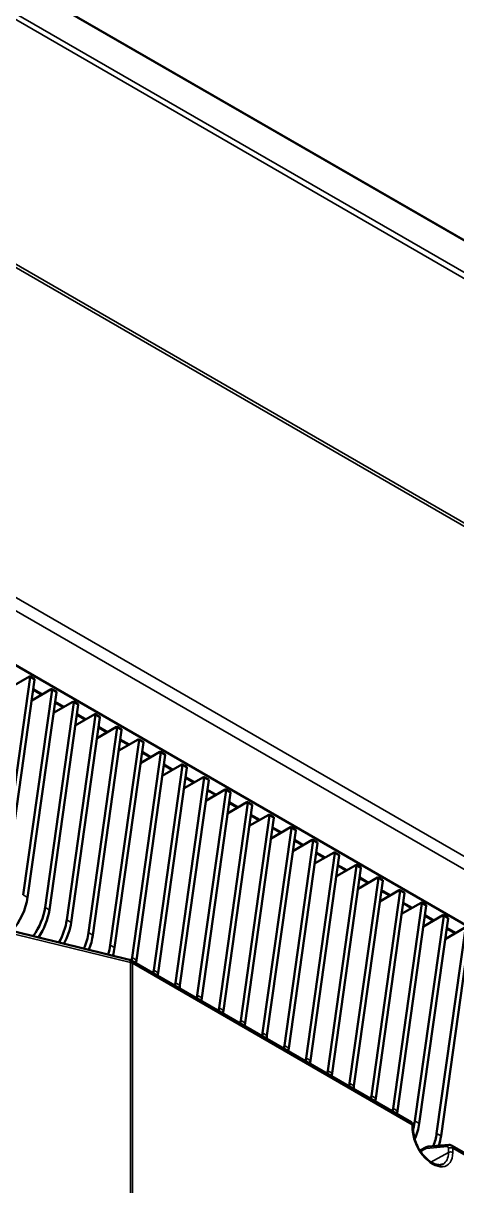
# Model space of a CAD drawing. Header units: millimetres. Extents: x 100 to 5488, y 100 to 4218.
# Drawn here: x 682.7 to 753.2, y 1034.9 to 1223.9 of the extents above; entities that cross this region are included whole.
import ezdxf

# ---------------------------------------------------------------- set-up
doc = ezdxf.new("R2010")
doc.units = ezdxf.units.MM
doc.header["$LTSCALE"] = 20
doc.layers.add('Visible (ANSI)', color=7, linetype='Continuous', lineweight=50)
doc.layers.add('Visible Narrow (ANSI)', color=7, linetype='Continuous', lineweight=35)

msp = doc.modelspace()

# ---------------------------------------------------------------- linework, layer by layer
at = {"layer": 'Visible (ANSI)'}
for p, q in [((446.562, 1366.278), (1119.728, 977.626)), ((667.943, 1127.322), (782.711, 1061.06)), ((683.851, 1117.573), (679.176, 1084.262)), ((679.883, 1083.854), (684.558, 1117.165)), ((683.711, 1117.685), (680.553, 1115.861)), ((683.811, 1117.695), (684.519, 1117.286)), ((687.386, 1115.532), (682.712, 1082.221)), ((683.419, 1081.812), (688.093, 1115.124)), ((687.247, 1115.643), (684.088, 1113.82)), ((685.789, 1114.802), (684.343, 1115.637)), ((687.347, 1115.653), (688.054, 1115.245)), ((690.922, 1113.491), (686.247, 1080.179)), ((686.954, 1079.771), (691.629, 1113.083)), ((690.782, 1113.602), (687.624, 1111.779)), ((689.325, 1112.761), (687.879, 1113.595)), ((690.882, 1113.612), (691.59, 1113.204)), ((694.457, 1111.45), (689.783, 1078.138)), ((690.49, 1077.73), (695.164, 1111.041)), ((694.318, 1111.561), (691.159, 1109.737)), ((692.86, 1110.719), (691.414, 1111.554)), ((694.418, 1111.571), (695.125, 1111.163)), ((697.993, 1109.408), (693.318, 1076.097)), ((694.025, 1075.689), (698.7, 1109)), ((697.854, 1109.52), (694.695, 1107.696)), ((696.396, 1108.678), (694.95, 1109.513)), ((697.954, 1109.53), (698.661, 1109.121)), ((701.528, 1107.367), (696.854, 1074.056)), ((701.389, 1107.478), (698.23, 1105.655)), ((699.931, 1106.637), (698.485, 1107.472)), ((701.489, 1107.488), (702.196, 1107.08)), ((697.561, 1073.648), (702.235, 1106.959)), ((705.064, 1105.326), (700.389, 1072.015)), ((704.925, 1105.437), (701.766, 1103.614)), ((703.467, 1104.596), (702.021, 1105.431)), ((705.025, 1105.447), (705.732, 1105.039)), ((701.096, 1071.606), (705.771, 1104.918)), ((708.46, 1103.396), (705.302, 1101.572)), ((707.003, 1102.554), (705.556, 1103.389)), ((708.56, 1103.406), (709.267, 1102.998)), ((708.599, 1103.285), (703.925, 1069.973)), ((704.632, 1069.565), (709.307, 1102.876)), ((712.135, 1101.243), (707.46, 1067.932)), ((708.167, 1067.524), (712.842, 1100.835)), ((711.996, 1101.355), (708.837, 1099.531)), ((710.538, 1100.513), (709.092, 1101.348)), ((712.096, 1101.365), (712.803, 1100.956)), ((715.67, 1099.202), (710.996, 1065.891)), ((711.703, 1065.483), (716.378, 1098.794)), ((715.531, 1099.313), (712.373, 1097.49)), ((714.074, 1098.472), (712.628, 1099.307)), ((715.631, 1099.323), (716.338, 1098.915)), ((719.206, 1097.161), (714.531, 1063.85)), ((715.238, 1063.441), (719.913, 1096.753)), ((719.067, 1097.272), (715.908, 1095.449)), ((717.609, 1096.431), (716.163, 1097.266)), ((719.167, 1097.282), (719.874, 1096.874)), ((722.742, 1095.12), (718.067, 1061.808)), ((718.774, 1061.4), (723.449, 1094.712)), ((722.602, 1095.231), (719.444, 1093.407)), ((721.145, 1094.389), (719.699, 1095.224)), ((722.702, 1095.241), (723.409, 1094.833)), ((726.277, 1093.079), (721.602, 1059.767)), ((722.31, 1059.359), (726.984, 1092.67)), ((726.138, 1093.19), (722.979, 1091.366)), ((724.68, 1092.348), (723.234, 1093.183)), ((726.238, 1093.2), (726.945, 1092.791)), ((729.813, 1091.037), (725.138, 1057.726)), ((725.845, 1057.318), (730.52, 1090.629)), ((729.673, 1091.149), (726.515, 1089.325)), ((728.216, 1090.307), (726.77, 1091.142)), ((729.773, 1091.158), (730.48, 1090.75)), ((733.348, 1088.996), (728.674, 1055.685)), ((729.381, 1055.276), (734.055, 1088.588)), ((733.209, 1089.107), (730.05, 1087.284)), ((731.751, 1088.266), (730.305, 1089.101)), ((733.309, 1089.117), (734.016, 1088.709)), ((736.884, 1086.955), (732.209, 1053.643)), ((732.916, 1053.235), (737.591, 1086.547)), ((736.744, 1087.066), (733.586, 1085.242)), ((735.287, 1086.224), (733.841, 1087.059)), ((736.844, 1087.076), (737.552, 1086.668)), ((740.419, 1084.914), (735.745, 1051.602)), ((736.452, 1051.194), (741.126, 1084.505)), ((740.28, 1085.025), (737.121, 1083.201)), ((738.822, 1084.183), (737.376, 1085.018)), ((740.38, 1085.035), (741.087, 1084.626)), ((743.955, 1082.872), (739.28, 1049.561)), ((743.815, 1082.984), (740.657, 1081.16)), ((742.358, 1082.142), (740.912, 1082.977)), ((743.915, 1082.993), (744.623, 1082.585)), ((739.987, 1049.153), (744.662, 1082.464)), ((747.49, 1080.831), (742.816, 1047.52)), ((747.351, 1080.942), (744.192, 1079.119)), ((745.893, 1080.101), (744.447, 1080.936)), ((747.451, 1080.952), (748.158, 1080.544)), ((743.523, 1047.111), (748.197, 1080.423)), ((751.026, 1078.79), (746.351, 1045.478)), ((750.887, 1078.901), (747.728, 1077.077)), ((749.429, 1078.06), (747.983, 1078.894)), ((750.987, 1078.911), (751.694, 1078.503)), ((747.058, 1045.07), (751.733, 1078.382)), ((754.422, 1076.86), (751.263, 1075.036)), ((752.964, 1076.018), (751.518, 1076.853)), ((699.981, 1071.655), (681.288, 1076.236)), ((754.561, 1076.749), (749.887, 1043.437)), ((750.594, 1043.029), (755.268, 1076.34)), ((745.725, 1045.291), (700.243, 1071.55)), ((746.076, 1043.95), (746.076, 1044.63)), ((747.162, 1040.648), (748.19, 1041.201)), ((748.517, 1041.301), (751.887, 1041.586)), ((837.648, 992.219), (752.295, 1041.498))]:
    msp.add_line(p, q, dxfattribs=at)
msp.add_arc((699.743, 1070.684), 1, 60, 76.22988, dxfattribs=at)
for centre, major_axis, ratio, start_param, end_param in [((683.711, 1117.521), (0.1, 0.173), 0.5773503, 5.3232542, 7.0685835), ((684.419, 1117.113), (0.1, 0.173), 0.5773503, 5.3232542, 6.2831853), ((687.247, 1115.48), (0.1, 0.173), 0.5773503, 5.3232542, 7.0685835), ((687.954, 1115.072), (0.1, 0.173), 0.5773503, 5.3232542, 6.2831853), ((690.782, 1113.439), (0.1, 0.173), 0.5773503, 5.3232542, 7.0685835), ((691.49, 1113.031), (0.1, 0.173), 0.5773503, 5.3232542, 6.2831853), ((694.318, 1111.398), (0.1, 0.173), 0.5773503, 5.3232542, 7.0685835), ((695.025, 1110.989), (0.1, 0.173), 0.5773503, 5.3232542, 6.2831853), ((697.854, 1109.356), (0.1, 0.173), 0.5773503, 5.3232542, 7.0685835), ((698.561, 1108.948), (0.1, 0.173), 0.5773503, 5.3232542, 6.2831853), ((701.389, 1107.315), (0.1, 0.173), 0.5773503, 5.3232542, 7.0685835), ((702.096, 1106.907), (0.1, 0.173), 0.5773503, 5.3232542, 6.2831853), ((704.925, 1105.274), (0.1, 0.173), 0.5773503, 5.3232542, 7.0685835), ((705.632, 1104.866), (0.1, 0.173), 0.5773503, 5.3232542, 6.2831853), ((708.46, 1103.233), (0.1, 0.173), 0.5773503, 5.3232542, 7.0685835), ((709.167, 1102.824), (0.1, 0.173), 0.5773503, 5.3232542, 6.2831853), ((711.996, 1101.191), (0.1, 0.173), 0.5773503, 5.3232542, 7.0685835), ((712.703, 1100.783), (0.1, 0.173), 0.5773503, 5.3232542, 6.2831853), ((715.531, 1099.15), (0.1, 0.173), 0.5773503, 5.3232542, 7.0685835), ((716.238, 1098.742), (0.1, 0.173), 0.5773503, 5.3232542, 6.2831853), ((719.067, 1097.109), (0.1, 0.173), 0.5773503, 5.3232542, 7.0685835), ((719.774, 1096.701), (0.1, 0.173), 0.5773503, 5.3232542, 6.2831853), ((722.602, 1095.068), (0.1, 0.173), 0.5773503, 5.3232542, 7.0685835), ((723.309, 1094.659), (0.1, 0.173), 0.5773503, 5.3232542, 6.2831853), ((726.138, 1093.026), (0.1, 0.173), 0.5773503, 5.3232542, 7.0685835), ((726.845, 1092.618), (0.1, 0.173), 0.5773503, 5.3232542, 6.2831853), ((729.673, 1090.985), (0.1, 0.173), 0.5773503, 5.3232542, 7.0685835), ((730.38, 1090.577), (0.1, 0.173), 0.5773503, 5.3232542, 6.2831853), ((733.209, 1088.944), (0.1, 0.173), 0.5773503, 5.3232542, 7.0685835), ((733.916, 1088.536), (0.1, 0.173), 0.5773503, 5.3232542, 6.2831853), ((736.744, 1086.903), (0.1, 0.173), 0.5773503, 5.3232542, 7.0685835), ((737.452, 1086.494), (0.1, 0.173), 0.5773503, 5.3232542, 6.2831853), ((740.28, 1084.861), (0.1, 0.173), 0.5773503, 5.3232542, 7.0685835), ((740.987, 1084.453), (0.1, 0.173), 0.5773503, 5.3232542, 6.2831853), ((743.815, 1082.82), (0.1, 0.173), 0.5773503, 5.3232542, 7.0685835), ((744.523, 1082.412), (0.1, 0.173), 0.5773503, 5.3232542, 6.2831853), ((678.544, 1079.991), (3.5, 6.062), 0.5773503, 4.4042086, 5.3232542), ((747.351, 1080.779), (0.1, 0.173), 0.5773503, 5.3232542, 7.0685835), ((681.373, 1078.358), (-3.5, -6.062), 0.5773503, 1.4270601, 2.1816616), ((682.08, 1077.949), (3.5, 6.062), 0.5773503, 4.6036266, 5.3232542), ((748.058, 1080.371), (0.1, 0.173), 0.5773503, 5.3232542, 6.2831853), ((750.887, 1078.738), (0.1, 0.173), 0.5773503, 5.3232542, 7.0685835), ((684.908, 1076.316), (-3.5, -6.062), 0.5773503, 1.5989931, 2.1816616), ((685.615, 1075.908), (3.5, 6.062), 0.5773503, 4.7743199, 5.3232542), ((751.594, 1078.33), (0.1, 0.173), 0.5773503, 5.3232542, 6.2831853), ((688.444, 1074.275), (-3.5, -6.062), 0.5773503, 1.7668586, 2.1816616), ((689.151, 1073.867), (3.5, 6.062), 0.5773503, 4.9419729, 5.3232542), ((691.979, 1072.234), (-3.5, -6.062), 0.5773503, 1.9355714, 2.1816616), ((692.686, 1071.826), (3.5, 6.062), 0.5773503, 5.111442, 5.3232542), ((695.515, 1070.193), (-3.5, -6.062), 0.5773503, 2.1009115, 2.1816616), ((696.222, 1069.784), (3.5, 6.062), 0.5773503, 5.2425042, 5.3232542), ((699.05, 1068.151), (-3.5, -6.062), 0.5773503, 2.1009115, 2.1816616), ((699.757, 1067.743), (3.5, 6.062), 0.5773503, 5.2425042, 5.3232542), ((702.586, 1066.11), (-3.5, -6.062), 0.5773503, 2.1009115, 2.1816616), ((703.293, 1065.702), (3.5, 6.062), 0.5773503, 5.2425042, 5.3232542), ((706.121, 1064.069), (-3.5, -6.062), 0.5773503, 2.1009115, 2.1816616), ((706.828, 1063.661), (3.5, 6.062), 0.5773503, 5.2425042, 5.3232542), ((709.657, 1062.028), (-3.5, -6.062), 0.5773503, 2.1009115, 2.1816616), ((710.364, 1061.619), (3.5, 6.062), 0.5773503, 5.2425042, 5.3232542), ((713.192, 1059.986), (-3.5, -6.062), 0.5773503, 2.1009115, 2.1816616), ((713.899, 1059.578), (3.5, 6.062), 0.5773503, 5.2425042, 5.3232542), ((716.728, 1057.945), (-3.5, -6.062), 0.5773503, 2.1009115, 2.1816616), ((717.435, 1057.537), (3.5, 6.062), 0.5773503, 5.2425042, 5.3232542), ((720.263, 1055.904), (-3.5, -6.062), 0.5773503, 2.1009115, 2.1816616), ((720.971, 1055.496), (3.5, 6.062), 0.5773503, 5.2425042, 5.3232542), ((723.799, 1053.863), (-3.5, -6.062), 0.5773503, 2.1009115, 2.1816616), ((724.506, 1053.455), (3.5, 6.062), 0.5773503, 5.2425042, 5.3232542), ((727.334, 1051.822), (-3.5, -6.062), 0.5773503, 2.1009115, 2.1816616), ((728.042, 1051.413), (3.5, 6.062), 0.5773503, 5.2425042, 5.3232542), ((730.87, 1049.78), (-3.5, -6.062), 0.5773503, 2.1009115, 2.1816616), ((731.577, 1049.372), (3.5, 6.062), 0.5773503, 5.2425042, 5.3232542), ((734.406, 1047.739), (-3.5, -6.062), 0.5773503, 2.1009115, 2.1816616), ((735.113, 1047.331), (3.5, 6.062), 0.5773503, 5.2425042, 5.3232542), ((737.941, 1045.698), (-3.5, -6.062), 0.5773503, 2.1009115, 2.1816616), ((738.648, 1045.29), (3.5, 6.062), 0.5773503, 5.2425042, 5.3232542), ((745.229, 1044.422), (0.494, 0.87), 0.5722054, 6.27873, 6.2789445), ((741.477, 1043.657), (-3.5, -6.062), 0.5773503, 1.9778322, 2.1816616), ((742.184, 1043.248), (3.5, 6.062), 0.5773503, 4.9131111, 5.3232542), ((745.012, 1041.615), (-3.5, -6.062), 0.5773503, 1.8544173, 2.1816616), ((745.719, 1041.207), (3.5, 6.062), 0.5773503, 5.0715001, 5.3232542), ((748.427, 1040.761), (-0.237, 0.44), 0.5771744, 6.28297, 6.2831854), ((751.79, 1040.634), (0.507, 0.862), 0.5823654, 0.004409, 0.0045798)]:
    msp.add_ellipse(centre, major_axis=major_axis, ratio=ratio, start_param=start_param, end_param=end_param, dxfattribs=at)
for points, knots in [([(745.725, 1045.291), (745.79, 1045.253), (745.849, 1045.204), (745.947, 1045.089), (745.986, 1045.024), (746.046, 1044.88), (746.064, 1044.801), (746.075, 1044.691), (746.076, 1044.66), (746.076, 1044.63)], [0, 0, 0, 0, 0.024009973, 0.024009973, 0.047962899, 0.047962899, 0.073771446, 0.073771446, 0.083383728, 0.083383728, 0.083383728, 0.083383728]), ([(746.076, 1043.95), (746.076, 1043.614), (746.121, 1043.243), (746.3, 1042.468), (746.437, 1042.063), (746.791, 1041.265), (747.009, 1040.871), (747.504, 1040.139), (747.782, 1039.801), (748.361, 1039.218), (748.663, 1038.972), (749.254, 1038.595), (749.543, 1038.463), (750.075, 1038.311), (750.316, 1038.293), (750.67, 1038.341), (750.801, 1038.384), (750.918, 1038.448)], [0, 0, 0, 0, 0.2997579, 0.2997579, 0.6028565, 0.6028565, 0.9087154, 0.9087154, 1.2148326, 1.2148326, 1.5186004, 1.5186004, 1.8187163, 1.8187163, 2.1231376, 2.1231376, 2.3438516, 2.3438516, 2.3438516, 2.3438516]), ([(748.19, 1041.201), (748.281, 1041.249), (748.379, 1041.283), (748.492, 1041.299), (748.504, 1041.3), (748.517, 1041.301)], [0, 0, 0, 0, 0.032485817, 0.032485817, 0.036495764, 0.036495764, 0.036495764, 0.036495764]), ([(751.887, 1041.586), (751.973, 1041.594), (752.062, 1041.586), (752.197, 1041.546), (752.248, 1041.525), (752.295, 1041.498)], [0, 0, 0, 0, 0.02770069, 0.02770069, 0.04494028, 0.04494028, 0.04494028, 0.04494028])]:
    msp.add_open_spline(points, degree=3, knots=knots, dxfattribs=at)
at = {"layer": 'Visible Narrow (ANSI)'}
for p, q in [((1119.816, 977.506), (446.651, 1366.158)), ((448.566, 1359.893), (1121.731, 971.24)), ((1121.803, 970.258), (448.637, 1358.91)), ((1117.777, 932.277), (444.611, 1320.929)), ((444.624, 1321.438), (1117.789, 932.785)), ((448.324, 1265.139), (1121.489, 876.486)), ((1121.401, 874.415), (448.235, 1263.067)), ((684.558, 1117.165), (683.851, 1117.573)), ((685.648, 1114.72), (684.322, 1115.486)), ((688.093, 1115.124), (687.386, 1115.532)), ((689.183, 1112.679), (687.858, 1113.444)), ((691.629, 1113.083), (690.922, 1113.491)), ((692.719, 1110.638), (691.393, 1111.403)), ((695.164, 1111.041), (694.457, 1111.45)), ((696.254, 1108.596), (694.929, 1109.362)), ((698.7, 1109), (697.993, 1109.408)), ((699.79, 1106.555), (698.464, 1107.321)), ((702.235, 1106.959), (701.528, 1107.367)), ((703.326, 1104.514), (702, 1105.279)), ((705.771, 1104.918), (705.064, 1105.326)), ((706.861, 1102.473), (705.535, 1103.238)), ((709.307, 1102.876), (708.599, 1103.285)), ((710.397, 1100.432), (709.071, 1101.197)), ((712.842, 1100.835), (712.135, 1101.243)), ((713.932, 1098.39), (712.606, 1099.156)), ((716.378, 1098.794), (715.67, 1099.202)), ((717.468, 1096.349), (716.142, 1097.114)), ((719.913, 1096.753), (719.206, 1097.161)), ((721.003, 1094.308), (719.677, 1095.073)), ((723.449, 1094.712), (722.742, 1095.12)), ((724.539, 1092.267), (723.213, 1093.032)), ((726.984, 1092.67), (726.277, 1093.079)), ((728.074, 1090.225), (726.749, 1090.991)), ((730.52, 1090.629), (729.813, 1091.037)), ((731.61, 1088.184), (730.284, 1088.95)), ((734.055, 1088.588), (733.348, 1088.996)), ((735.145, 1086.143), (733.82, 1086.908)), ((737.591, 1086.547), (736.884, 1086.955)), ((738.681, 1084.102), (737.355, 1084.867)), ((741.126, 1084.505), (740.419, 1084.914)), ((742.216, 1082.06), (740.891, 1082.826)), ((744.662, 1082.464), (743.955, 1082.872)), ((682.712, 1082.221), (683.419, 1081.812)), ((745.752, 1080.019), (744.426, 1080.785)), ((748.197, 1080.423), (747.49, 1080.831)), ((686.247, 1080.179), (686.954, 1079.771)), ((749.287, 1077.978), (747.962, 1078.743)), ((751.733, 1078.382), (751.026, 1078.79)), ((689.783, 1078.138), (690.49, 1077.73)), ((700.134, 1071.215), (681.517, 1075.778)), ((693.318, 1076.097), (694.025, 1075.689)), ((752.823, 1075.937), (751.497, 1076.702)), ((696.854, 1074.056), (697.561, 1073.648)), ((700.134, 1019.232), (700.134, 1071.215)), ((700.389, 1072.015), (701.096, 1071.606)), ((700.45, 1071.092), (700.45, 1019.108)), ((745.93, 1044.834), (700.45, 1071.092)), ((703.925, 1069.973), (704.632, 1069.565)), ((707.46, 1067.932), (708.167, 1067.524)), ((710.996, 1065.891), (711.703, 1065.483)), ((714.531, 1063.85), (715.238, 1063.441)), ((718.067, 1061.808), (718.774, 1061.4)), ((721.602, 1059.767), (722.31, 1059.359)), ((725.138, 1057.726), (725.845, 1057.318)), ((728.674, 1055.685), (729.381, 1055.276)), ((732.209, 1053.643), (732.916, 1053.235)), ((735.745, 1051.602), (736.452, 1051.194)), ((739.28, 1049.561), (739.987, 1049.153)), ((742.816, 1047.52), (743.523, 1047.111)), ((745.93, 1044.154), (745.93, 1044.834)), ((746.351, 1045.478), (747.058, 1045.07)), ((749.887, 1043.437), (750.594, 1043.029)), ((748.08, 1040.968), (747.247, 1040.52)), ((748.212, 1041.01), (751.581, 1041.296)), ((751.803, 1040.362), (751.803, 1041.042)), ((837.852, 991.763), (752.504, 1041.039)), ((752.504, 1041.039), (752.504, 1040.358)), ((748.965, 1038.78), (751.803, 1040.362))]:
    msp.add_line(p, q, dxfattribs=at)
for centre, major_axis, ratio, start_param, end_param in [((699.743, 1070.684), (0.238, 0.971), 0.3190306, 5.3674196, 6.2831853), ((699.743, 1070.684), (-1, 0), 0.5773503, 3.9269908, 4.3109633), ((699.743, 1070.684), (0.5, 0.866), 0.5773503, 5.4977871, 6.2831853), ((745.229, 1044.422), (0.494, 0.87), 0.5722054, 5.4936688, 6.27873), ((745.576, 1044.63), (0.5, 0), 0.5773503, 0, 0.7854), ((749.217, 1042.256), (2.324, -4.026), 0.5773503, 3.9269908, 7.0685835), ((745.576, 1043.95), (0.5, 0), 0.5773503, 0, 0.7853982), ((748.427, 1040.761), (-0.237, 0.44), 0.5771744, 0, 0.8026953), ((748.073, 1040.556), (0.257, 0.429), 0.5873385, 0.3995868, 0.7767881), ((748.559, 1040.803), (-0.042, 0.498), 0.7455973, 0, 1.0787439), ((751.929, 1041.088), (-0.042, 0.498), 0.7455973, 6.2831798, 7.3619279), ((751.443, 1040.842), (0.257, 0.429), 0.5873385, 5.5067202, 6.682768), ((752.15, 1040.835), (-0.5, 0), 0.5773503, 3.926989, 5.4803339), ((751.79, 1040.634), (0.507, 0.862), 0.5823654, 5.502191, 6.2875946), ((748.869, 1042.056), (2.074, -3.593), 0.5773503, 6.2708424, 7.0685835), ((752.15, 1040.154), (0.5, 0), 0.5773503, 0.7853982, 2.3387412)]:
    msp.add_ellipse(centre, major_axis=major_axis, ratio=ratio, start_param=start_param, end_param=end_param, dxfattribs=at)

doc.saveas('drawing.dxf')
